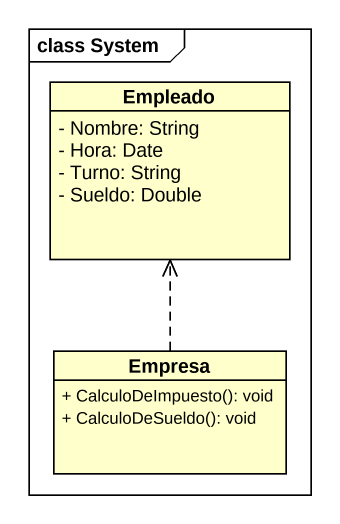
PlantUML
@startuml
mainframe class System
hide circle
hide empty members
skinparam classAttributeIconSize 0
class Empleado {
  - Nombre: String
  - Hora: Date
  - Turno: String
  - Sueldo: Double
}
class Empresa {
  + CalculoDeImpuesto(): void
  + CalculoDeSueldo(): void
}
Empresa .up.> Empleado
@enduml
